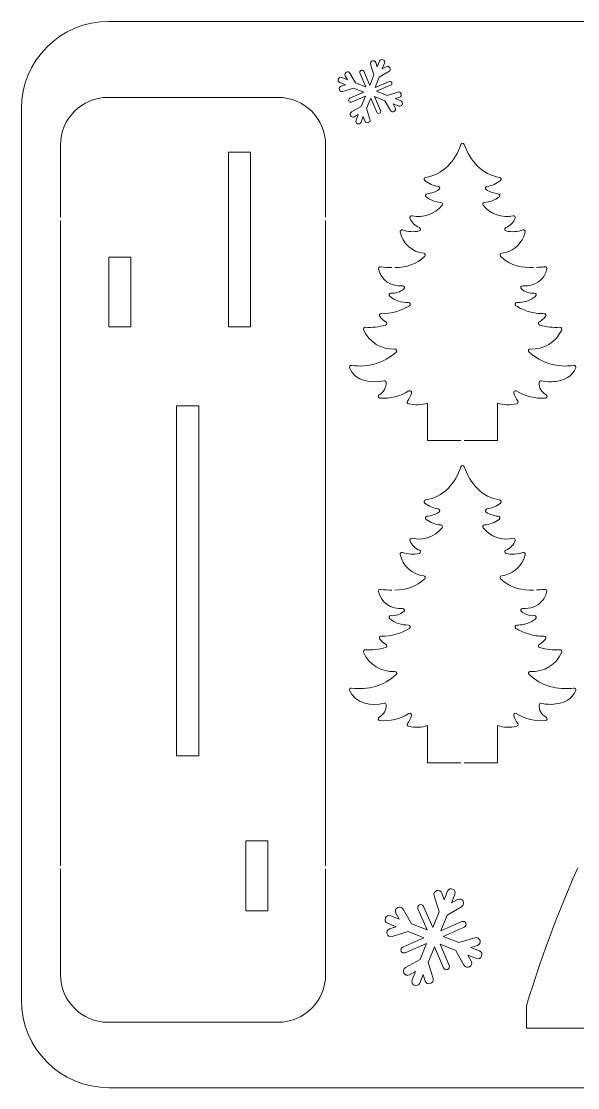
# Model space of a CAD drawing. Header units: inches. Extents: x 83 to 286, y 3 to 155.
# Drawn here: x 83.3 to 162.7, y 2.8 to 155.2 of the extents above; entities that cross this region are included whole.
import ezdxf

# ---------------------------------------------------------------- set-up
doc = ezdxf.new("R2010")
doc.units = ezdxf.units.IN
doc.header["$MEASUREMENT"] = 0
doc.layers.add('_U+0421_U+043B_U+043E_U+0439 1', color=7, linetype='Continuous')

msp = doc.modelspace()

# ---------------------------------------------------------------- linework, layer by layer
at = {"layer": '_U+0421_U+043B_U+043E_U+0439 1', "color": 1, "lineweight": 5, "true_color": 0xff0000}
for points in [[(112.84, 136.54), (112.84, 111.54), (116.01, 111.54), (116.01, 136.54), (112.84, 136.54)], [(88.85, 34.55), (88.85, 126.77)], [(126.72, 34.55), (126.72, 126.77)], [(95.73, 121.54), (95.73, 111.54), (98.9, 111.54), (98.9, 121.54), (95.73, 121.54)], [(105.43, 100.26), (105.43, 50.26), (108.6, 50.26), (108.6, 100.26), (105.43, 100.26)], [(115.31, 38.1), (115.31, 28.11), (118.48, 28.11), (118.48, 38.1), (115.31, 38.1)]]:
    msp.add_lwpolyline(points, dxfattribs=at)
for points, knots in [([(286.46, 142.7), (286.46, 142.7), (286.46, 15.35), (286.46, 15.35), (286.46, 8.43), (280.85, 2.82), (273.93, 2.82), (273.93, 2.82), (95.78, 2.82), (95.78, 2.82), (88.86, 2.82), (83.26, 8.43), (83.26, 15.35), (83.26, 15.35), (83.26, 142.7), (83.26, 142.7), (83.26, 149.62), (88.86, 155.22), (95.78, 155.22), (95.78, 155.22), (273.93, 155.22), (273.93, 155.22), (280.85, 155.22), (286.46, 149.62), (286.46, 142.7)], [0, 0, 0, 0, 1, 1, 1, 2, 2, 2, 3, 3, 3, 4, 4, 4, 5, 5, 5, 6, 6, 6, 7, 7, 7, 8, 8, 8, 8]), ([(88.85, 127.21), (88.85, 127.21), (88.85, 137.55), (88.85, 137.55), (88.85, 141.31), (91.9, 144.35), (95.65, 144.35), (95.65, 144.35), (119.92, 144.35), (119.92, 144.35), (123.68, 144.35), (126.72, 141.31), (126.72, 137.55), (126.72, 137.55), (126.72, 127.21), (126.72, 127.21)], [0, 0, 0, 0, 1, 1, 1, 2, 2, 2, 3, 3, 3, 4, 4, 4, 5, 5, 5, 5]), ([(136.61, 120.02), (138.26, 120.05), (139.67, 120.48), (140.88, 121.65), (141.03, 121.8), (140.94, 122.06), (140.73, 122.08), (139.07, 122.24), (137.7, 123.5), (137.37, 125.11), (137.33, 125.3), (137.52, 125.46), (137.7, 125.4), (138.46, 125.14), (139.28, 125.08), (140.08, 125.26), (140.32, 125.31), (140.35, 125.64), (140.12, 125.74), (139.49, 126.01), (138.98, 126.47), (138.77, 127.11), (138.71, 127.3), (138.88, 127.48), (139.06, 127.43), (140.66, 127.08), (142.31, 127.62), (143.36, 128.93), (143.48, 129.09), (143.38, 129.32), (143.18, 129.34), (142.41, 129.4), (141.69, 129.66), (141.08, 130.14), (140.9, 130.28), (140.99, 130.57), (141.21, 130.58), (141.82, 130.63), (142.4, 130.83), (142.91, 131.17), (143.1, 131.29), (143.04, 131.59), (142.81, 131.62), (142.1, 131.74), (141.44, 132.02), (140.88, 132.47), (140.71, 132.61), (140.78, 132.89), (141, 132.92), (143.47, 133.29), (145.26, 135.26), (146.05, 137.64), (146.13, 137.87), (146.46, 137.87), (146.53, 137.64), (147.32, 135.27), (149.11, 133.29), (151.58, 132.92), (151.8, 132.89), (151.88, 132.61), (151.71, 132.47), (151.14, 132.02), (150.48, 131.74), (149.77, 131.62), (149.55, 131.59), (149.48, 131.29), (149.67, 131.17), (150.18, 130.83), (150.76, 130.63), (151.37, 130.58), (151.6, 130.57), (151.69, 130.27), (151.51, 130.14), (150.9, 129.66), (150.17, 129.4), (149.4, 129.34), (149.2, 129.32), (149.1, 129.09), (149.22, 128.93), (150.27, 127.62), (151.93, 127.08), (153.52, 127.43), (153.71, 127.48), (153.87, 127.3), (153.81, 127.11), (153.6, 126.47), (153.09, 126.01), (152.46, 125.74), (152.23, 125.64), (152.27, 125.31), (152.51, 125.26), (153.31, 125.08), (154.13, 125.14), (154.89, 125.4), (155.07, 125.46), (155.25, 125.3), (155.22, 125.11), (155.17, 124.92), (155.11, 124.7), (155.02, 124.47), (154.52, 123.23), (153.33, 122.22), (151.86, 122.08), (151.64, 122.06), (151.55, 121.8), (151.71, 121.65), (153.23, 120.18), (154.93, 120), (156.4, 120.03)], [0, 0, 0, 0, 1, 1, 1, 2, 2, 2, 3, 3, 3, 4, 4, 4, 5, 5, 5, 6, 6, 6, 7, 7, 7, 8, 8, 8, 9, 9, 9, 10, 10, 10, 11, 11, 11, 12, 12, 12, 13, 13, 13, 14, 14, 14, 15, 15, 15, 16, 16, 16, 17, 17, 17, 18, 18, 18, 19, 19, 19, 20, 20, 20, 21, 21, 21, 22, 22, 22, 23, 23, 23, 24, 24, 24, 25, 25, 25, 26, 26, 26, 27, 27, 27, 28, 28, 28, 29, 29, 29, 30, 30, 30, 31, 31, 31, 32, 32, 32, 33, 33, 33, 34, 34, 34, 35, 35, 35, 36, 36, 36, 36]), ([(136.17, 120.02), (135.66, 120.02), (135.12, 120.07), (134.55, 120.14), (134.38, 120.16), (134.24, 120), (134.27, 119.83), (134.62, 118.19), (136.09, 117.28), (137.71, 117.41), (137.95, 117.44), (138.08, 117.13), (137.89, 116.97), (137.38, 116.53), (136.72, 116.33), (136.06, 116.38), (135.81, 116.4), (135.69, 116.09), (135.88, 115.93), (136.64, 115.32), (137.57, 115.02), (138.54, 115.03), (138.8, 115.04), (138.9, 114.7), (138.68, 114.56), (137.49, 113.83), (136.11, 113.43), (134.66, 113.44), (134.44, 113.44), (134.33, 113.19), (134.46, 113.02), (134.71, 112.72), (135, 112.46), (135.33, 112.27), (135.53, 112.15), (135.49, 111.87), (135.28, 111.8), (134.34, 111.54), (133.37, 111.44), (132.39, 111.5), (132.2, 111.51), (132.07, 111.32), (132.15, 111.14), (132.93, 109.31), (134.71, 108.32), (136.62, 108.39), (136.85, 108.4), (136.97, 108.11), (136.8, 107.96), (135.05, 106.36), (132.74, 105.72), (130.41, 106.04), (130.22, 106.07), (130.07, 105.88), (130.14, 105.7), (130.92, 103.73), (133.4, 103.46), (135.06, 103.85), (135.21, 103.89), (135.35, 103.79), (135.37, 103.63), (135.43, 102.86), (135, 102.23), (134.36, 101.85), (134.15, 101.73), (134.22, 101.4), (134.47, 101.38), (135.89, 101.27), (137.35, 101.6), (138.62, 102.39), (138.82, 102.51), (139.07, 102.31), (138.99, 102.09), (138.84, 101.68), (138.65, 101.3), (138.42, 100.95), (138.32, 100.8), (138.39, 100.6), (138.56, 100.56), (139.51, 100.33), (140.44, 100.39), (141.29, 100.67), (141.29, 100.67), (141.29, 95.32), (141.29, 95.32), (141.29, 95.32), (146.05, 95.32), (146.05, 95.32)], [0, 0, 0, 0, 1, 1, 1, 2, 2, 2, 3, 3, 3, 4, 4, 4, 5, 5, 5, 6, 6, 6, 7, 7, 7, 8, 8, 8, 9, 9, 9, 10, 10, 10, 11, 11, 11, 12, 12, 12, 13, 13, 13, 14, 14, 14, 15, 15, 15, 16, 16, 16, 17, 17, 17, 18, 18, 18, 19, 19, 19, 20, 20, 20, 21, 21, 21, 22, 22, 22, 23, 23, 23, 24, 24, 24, 25, 25, 25, 26, 26, 26, 27, 27, 27, 28, 28, 28, 29, 29, 29, 29]), ([(156.84, 120.05), (157.02, 120.06), (157.2, 120.07), (157.38, 120.08), (157.63, 120.1), (157.85, 120.12), (158.03, 120.14), (158.21, 120.16), (158.34, 120.01), (158.31, 119.84), (158.22, 119.44), (158.03, 118.88), (157.58, 118.39), (156.92, 117.67), (155.91, 117.33), (154.87, 117.41), (154.63, 117.44), (154.51, 117.13), (154.69, 116.97), (154.89, 116.8), (155.14, 116.64), (155.46, 116.52), (155.85, 116.38), (156.22, 116.36), (156.53, 116.39), (156.77, 116.4), (156.9, 116.09), (156.71, 115.94), (156.55, 115.81), (156.37, 115.68), (156.16, 115.56), (155.4, 115.13), (154.63, 115.03), (154.03, 115.04), (153.78, 115.04), (153.68, 114.7), (153.9, 114.57), (154.44, 114.24), (155.14, 113.9), (156.01, 113.67), (156.73, 113.49), (157.39, 113.44), (157.93, 113.44), (158.14, 113.44), (158.26, 113.19), (158.12, 113.03), (157.88, 112.72), (157.58, 112.47), (157.25, 112.27), (157.06, 112.15), (157.09, 111.87), (157.31, 111.8), (158.25, 111.54), (159.22, 111.44), (160.19, 111.5), (160.38, 111.51), (160.51, 111.32), (160.44, 111.14), (159.65, 109.31), (157.88, 108.32), (155.96, 108.39), (155.73, 108.4), (155.61, 108.11), (155.78, 107.96), (157.53, 106.36), (159.84, 105.72), (162.17, 106.04), (162.36, 106.07), (162.51, 105.88), (162.44, 105.7), (162.34, 105.45), (162.19, 105.17), (161.96, 104.89), (161.15, 103.92), (159.94, 103.79), (159.33, 103.73), (158.94, 103.68), (158.3, 103.66), (157.53, 103.85), (157.38, 103.89), (157.23, 103.78), (157.22, 103.63), (157.14, 102.83), (157.61, 102.22), (158.22, 101.85), (158.44, 101.73), (158.37, 101.4), (158.12, 101.38), (156.7, 101.27), (155.24, 101.6), (153.96, 102.39), (153.76, 102.51), (153.51, 102.31), (153.59, 102.09), (153.74, 101.68), (153.93, 101.3), (154.17, 100.95), (154.26, 100.8), (154.19, 100.6), (154.02, 100.56), (153.07, 100.33), (152.15, 100.39), (151.29, 100.67), (151.29, 100.67), (151.29, 95.32), (151.29, 95.32), (151.29, 95.32), (146.49, 95.32), (146.49, 95.32)], [0, 0, 0, 0, 1, 1, 1, 2, 2, 2, 3, 3, 3, 4, 4, 4, 5, 5, 5, 6, 6, 6, 7, 7, 7, 8, 8, 8, 9, 9, 9, 10, 10, 10, 11, 11, 11, 12, 12, 12, 13, 13, 13, 14, 14, 14, 15, 15, 15, 16, 16, 16, 17, 17, 17, 18, 18, 18, 19, 19, 19, 20, 20, 20, 21, 21, 21, 22, 22, 22, 23, 23, 23, 24, 24, 24, 25, 25, 25, 26, 26, 26, 27, 27, 27, 28, 28, 28, 29, 29, 29, 30, 30, 30, 31, 31, 31, 32, 32, 32, 33, 33, 33, 34, 34, 34, 35, 35, 35, 36, 36, 36, 36]), ([(136.61, 73.92), (138.26, 73.95), (139.67, 74.39), (140.88, 75.55), (141.03, 75.7), (140.94, 75.97), (140.73, 75.98), (139.07, 76.14), (137.7, 77.41), (137.37, 79.01), (137.33, 79.2), (137.52, 79.36), (137.7, 79.3), (138.46, 79.04), (139.28, 78.99), (140.08, 79.16), (140.32, 79.22), (140.35, 79.54), (140.12, 79.64), (139.49, 79.92), (138.98, 80.38), (138.77, 81.02), (138.71, 81.2), (138.88, 81.38), (139.06, 81.34), (140.66, 80.98), (142.31, 81.52), (143.36, 82.84), (143.48, 82.99), (143.38, 83.23), (143.18, 83.24), (142.41, 83.3), (141.69, 83.57), (141.08, 84.04), (140.9, 84.18), (140.99, 84.47), (141.21, 84.49), (141.82, 84.54), (142.4, 84.73), (142.91, 85.07), (143.1, 85.19), (143.04, 85.49), (142.81, 85.53), (142.1, 85.64), (141.44, 85.92), (140.88, 86.37), (140.71, 86.51), (140.78, 86.79), (141, 86.82), (143.47, 87.19), (145.26, 89.16), (146.05, 91.55), (146.13, 91.78), (146.46, 91.78), (146.53, 91.55), (147.32, 89.17), (149.11, 87.19), (151.58, 86.82), (151.8, 86.79), (151.88, 86.51), (151.71, 86.37), (151.14, 85.92), (150.48, 85.64), (149.77, 85.53), (149.55, 85.49), (149.48, 85.19), (149.67, 85.07), (150.18, 84.73), (150.76, 84.54), (151.37, 84.49), (151.6, 84.47), (151.69, 84.18), (151.51, 84.04), (150.9, 83.56), (150.17, 83.3), (149.4, 83.24), (149.2, 83.23), (149.1, 82.99), (149.22, 82.84), (150.27, 81.52), (151.93, 80.98), (153.52, 81.34), (153.71, 81.38), (153.87, 81.2), (153.81, 81.02), (153.6, 80.38), (153.09, 79.92), (152.46, 79.64), (152.23, 79.54), (152.27, 79.22), (152.51, 79.16), (153.31, 78.99), (154.13, 79.04), (154.89, 79.3), (155.07, 79.36), (155.25, 79.21), (155.22, 79.02), (155.17, 78.82), (155.11, 78.6), (155.02, 78.37), (154.52, 77.14), (153.33, 76.13), (151.86, 75.98), (151.64, 75.97), (151.55, 75.7), (151.71, 75.55), (153.23, 74.08), (154.93, 73.9), (156.4, 73.94)], [0, 0, 0, 0, 1, 1, 1, 2, 2, 2, 3, 3, 3, 4, 4, 4, 5, 5, 5, 6, 6, 6, 7, 7, 7, 8, 8, 8, 9, 9, 9, 10, 10, 10, 11, 11, 11, 12, 12, 12, 13, 13, 13, 14, 14, 14, 15, 15, 15, 16, 16, 16, 17, 17, 17, 18, 18, 18, 19, 19, 19, 20, 20, 20, 21, 21, 21, 22, 22, 22, 23, 23, 23, 24, 24, 24, 25, 25, 25, 26, 26, 26, 27, 27, 27, 28, 28, 28, 29, 29, 29, 30, 30, 30, 31, 31, 31, 32, 32, 32, 33, 33, 33, 34, 34, 34, 35, 35, 35, 36, 36, 36, 36]), ([(136.17, 73.92), (135.66, 73.93), (135.12, 73.97), (134.55, 74.04), (134.38, 74.07), (134.24, 73.91), (134.27, 73.74), (134.62, 72.1), (136.09, 71.18), (137.71, 71.32), (137.95, 71.34), (138.08, 71.03), (137.89, 70.87), (137.38, 70.44), (136.72, 70.23), (136.06, 70.29), (135.81, 70.31), (135.69, 69.99), (135.88, 69.84), (136.64, 69.22), (137.57, 68.92), (138.54, 68.94), (138.8, 68.94), (138.9, 68.6), (138.68, 68.47), (137.49, 67.74), (136.11, 67.33), (134.66, 67.35), (134.44, 67.35), (134.33, 67.09), (134.46, 66.93), (134.71, 66.62), (135, 66.37), (135.33, 66.17), (135.53, 66.06), (135.49, 65.77), (135.28, 65.71), (134.34, 65.45), (133.37, 65.34), (132.39, 65.4), (132.2, 65.42), (132.07, 65.22), (132.15, 65.05), (132.93, 63.21), (134.71, 62.23), (136.62, 62.3), (136.85, 62.31), (136.97, 62.02), (136.8, 61.86), (135.05, 60.26), (132.74, 59.62), (130.41, 59.94), (130.22, 59.97), (130.07, 59.79), (130.14, 59.61), (130.92, 57.63), (133.4, 57.37), (135.06, 57.76), (135.21, 57.79), (135.35, 57.69), (135.37, 57.53), (135.43, 56.76), (135, 56.13), (134.36, 55.76), (134.15, 55.63), (134.22, 55.31), (134.47, 55.29), (135.89, 55.17), (137.35, 55.5), (138.62, 56.29), (138.82, 56.42), (139.07, 56.21), (138.99, 55.99), (138.84, 55.59), (138.65, 55.21), (138.42, 54.85), (138.32, 54.71), (138.39, 54.51), (138.56, 54.47), (139.51, 54.23), (140.44, 54.29), (141.29, 54.57), (141.29, 54.57), (141.29, 49.23), (141.29, 49.23), (141.29, 49.23), (146.05, 49.23), (146.05, 49.23)], [0, 0, 0, 0, 1, 1, 1, 2, 2, 2, 3, 3, 3, 4, 4, 4, 5, 5, 5, 6, 6, 6, 7, 7, 7, 8, 8, 8, 9, 9, 9, 10, 10, 10, 11, 11, 11, 12, 12, 12, 13, 13, 13, 14, 14, 14, 15, 15, 15, 16, 16, 16, 17, 17, 17, 18, 18, 18, 19, 19, 19, 20, 20, 20, 21, 21, 21, 22, 22, 22, 23, 23, 23, 24, 24, 24, 25, 25, 25, 26, 26, 26, 27, 27, 27, 28, 28, 28, 29, 29, 29, 29]), ([(156.84, 73.96), (157.02, 73.97), (157.2, 73.98), (157.38, 73.99), (157.63, 74.01), (157.85, 74.02), (158.03, 74.04), (158.21, 74.07), (158.34, 73.91), (158.31, 73.74), (158.22, 73.35), (158.03, 72.79), (157.58, 72.3), (156.92, 71.58), (155.91, 71.24), (154.87, 71.32), (154.63, 71.34), (154.51, 71.03), (154.69, 70.87), (154.89, 70.71), (155.14, 70.54), (155.46, 70.43), (155.85, 70.29), (156.22, 70.26), (156.53, 70.29), (156.77, 70.31), (156.9, 70), (156.71, 69.84), (156.55, 69.71), (156.37, 69.59), (156.16, 69.47), (155.4, 69.03), (154.63, 68.93), (154.03, 68.94), (153.78, 68.94), (153.68, 68.61), (153.9, 68.47), (154.44, 68.14), (155.14, 67.8), (156.01, 67.58), (156.73, 67.39), (157.39, 67.34), (157.93, 67.35), (158.14, 67.35), (158.26, 67.09), (158.12, 66.93), (157.88, 66.63), (157.58, 66.37), (157.25, 66.17), (157.06, 66.06), (157.09, 65.77), (157.31, 65.71), (158.25, 65.45), (159.22, 65.34), (160.19, 65.4), (160.38, 65.42), (160.51, 65.22), (160.44, 65.05), (159.65, 63.21), (157.88, 62.23), (155.96, 62.3), (155.73, 62.31), (155.61, 62.02), (155.78, 61.86), (157.53, 60.26), (159.84, 59.62), (162.17, 59.94), (162.36, 59.97), (162.51, 59.78), (162.44, 59.6), (162.34, 59.35), (162.19, 59.07), (161.96, 58.79), (161.15, 57.82), (159.94, 57.7), (159.33, 57.63), (158.94, 57.59), (158.3, 57.57), (157.53, 57.76), (157.38, 57.79), (157.23, 57.69), (157.22, 57.53), (157.14, 56.73), (157.61, 56.12), (158.22, 55.76), (158.44, 55.63), (158.37, 55.31), (158.12, 55.29), (156.7, 55.17), (155.24, 55.5), (153.96, 56.29), (153.76, 56.42), (153.51, 56.21), (153.59, 55.99), (153.74, 55.59), (153.93, 55.21), (154.17, 54.85), (154.26, 54.71), (154.19, 54.51), (154.02, 54.47), (153.07, 54.23), (152.15, 54.29), (151.29, 54.57), (151.29, 54.57), (151.29, 49.23), (151.29, 49.23), (151.29, 49.23), (146.49, 49.23), (146.49, 49.23)], [0, 0, 0, 0, 1, 1, 1, 2, 2, 2, 3, 3, 3, 4, 4, 4, 5, 5, 5, 6, 6, 6, 7, 7, 7, 8, 8, 8, 9, 9, 9, 10, 10, 10, 11, 11, 11, 12, 12, 12, 13, 13, 13, 14, 14, 14, 15, 15, 15, 16, 16, 16, 17, 17, 17, 18, 18, 18, 19, 19, 19, 20, 20, 20, 21, 21, 21, 22, 22, 22, 23, 23, 23, 24, 24, 24, 25, 25, 25, 26, 26, 26, 27, 27, 27, 28, 28, 28, 29, 29, 29, 30, 30, 30, 31, 31, 31, 32, 32, 32, 33, 33, 33, 34, 34, 34, 35, 35, 35, 36, 36, 36, 36]), ([(162.73, 34.22), (159.01, 25.88), (156.72, 18.89), (155.41, 14.52), (155.41, 14.52), (155.41, 11.34), (155.41, 11.34), (155.41, 11.34), (180.41, 11.34), (180.41, 11.34), (180.41, 11.34), (180.41, 14.52), (180.41, 14.52), (180.41, 14.52), (180.36, 14.52), (180.36, 14.52), (183.23, 28.33), (188.71, 44.38), (196.85, 59.41)], [0, 0, 0, 0, 1, 1, 1, 2, 2, 2, 3, 3, 3, 4, 4, 4, 5, 5, 5, 6, 6, 6, 6]), ([(126.72, 34.11), (126.72, 34.11), (126.72, 18.97), (126.72, 18.97), (126.72, 15.22), (123.68, 12.17), (119.92, 12.17), (119.92, 12.17), (95.65, 12.17), (95.65, 12.17), (91.9, 12.17), (88.85, 15.22), (88.85, 18.97), (88.85, 18.97), (88.85, 34.11), (88.85, 34.11)], [0, 0, 0, 0, 1, 1, 1, 2, 2, 2, 3, 3, 3, 4, 4, 4, 5, 5, 5, 5])]:
    msp.add_open_spline(points, degree=3, knots=knots, dxfattribs=at)
at = {"layer": '_U+0421_U+043B_U+043E_U+0439 1', "color": 7, "lineweight": 5, "true_color": 0xffffff}
for points in [[(135.2, 143.88), (135.2, 143.88), (133.71, 144.48), (133.71, 144.48), (133.71, 144.48), (134.57, 142.47), (134.57, 142.47), (134.63, 142.32), (134.56, 142.15), (134.42, 142.08), (134.27, 142.02), (134.1, 142.09), (134.03, 142.24), (134.03, 142.24), (133.17, 144.24), (133.17, 144.24), (133.17, 144.24), (132.57, 142.75), (132.57, 142.75), (132.57, 142.75), (133.05, 141.22), (133.05, 141.22), (133.19, 140.74), (132.45, 140.5), (132.3, 140.99), (132.3, 140.99), (132.1, 141.62), (132.1, 141.62), (132.1, 141.62), (131.78, 140.8), (131.78, 140.8), (131.69, 140.56), (131.45, 140.52), (131.27, 140.59), (131.09, 140.66), (130.96, 140.85), (131.06, 141.09), (131.06, 141.09), (131.38, 141.9), (131.38, 141.9), (131.38, 141.9), (130.81, 141.58), (130.81, 141.58), (130.59, 141.47), (130.37, 141.57), (130.28, 141.74), (130.18, 141.92), (130.21, 142.15), (130.43, 142.27), (130.43, 142.27), (131.82, 143.05), (131.82, 143.05), (131.82, 143.05), (132.41, 144.54), (132.41, 144.54), (132.41, 144.54), (130.41, 143.68), (130.41, 143.68), (130.26, 143.62), (130.08, 143.69), (130.02, 143.83), (129.96, 143.98), (130.03, 144.16), (130.17, 144.22), (130.17, 144.22), (132.18, 145.08), (132.18, 145.08), (132.18, 145.08), (130.69, 145.68), (130.69, 145.68), (130.69, 145.68), (129.16, 145.21), (129.16, 145.21), (128.92, 145.13), (128.75, 145.28), (128.68, 145.46), (128.62, 145.65), (128.69, 145.87), (128.93, 145.95), (128.93, 145.95), (129.55, 146.15), (129.55, 146.15), (129.55, 146.15), (128.74, 146.47), (128.74, 146.47), (128.27, 146.66), (128.55, 147.38), (129.03, 147.2), (129.03, 147.2), (129.84, 146.87), (129.84, 146.87), (129.84, 146.87), (129.52, 147.45), (129.52, 147.45), (129.28, 147.88), (129.95, 148.27), (130.2, 147.83), (130.2, 147.83), (130.99, 146.43), (130.99, 146.43), (130.99, 146.43), (132.48, 145.84), (132.48, 145.84), (132.48, 145.84), (131.62, 147.85), (131.62, 147.85), (131.56, 147.99), (131.63, 148.17), (131.77, 148.23), (131.92, 148.29), (132.09, 148.22), (132.16, 148.08), (132.16, 148.08), (133.02, 146.07), (133.02, 146.07), (133.02, 146.07), (133.62, 147.56), (133.62, 147.56), (133.62, 147.56), (133.14, 149.09), (133.14, 149.09), (132.99, 149.58), (133.74, 149.81), (133.89, 149.33), (133.89, 149.33), (134.08, 148.7), (134.08, 148.7), (134.08, 148.7), (134.41, 149.51), (134.41, 149.51), (134.6, 149.99), (135.32, 149.7), (135.13, 149.22), (135.13, 149.22), (134.81, 148.41), (134.81, 148.41), (134.81, 148.41), (135.38, 148.73), (135.38, 148.73), (135.6, 148.85), (135.82, 148.75), (135.9, 148.57), (136, 148.4), (135.98, 148.17), (135.76, 148.05), (135.76, 148.05), (134.37, 147.26), (134.37, 147.26), (134.37, 147.26), (133.78, 145.77), (133.78, 145.77), (133.78, 145.77), (135.78, 146.63), (135.78, 146.63), (135.93, 146.7), (136.11, 146.62), (136.17, 146.48), (136.23, 146.34), (136.16, 146.16), (136.01, 146.1), (136.01, 146.1), (134.01, 145.23), (134.01, 145.23), (134.01, 145.23), (135.5, 144.64), (135.5, 144.64), (135.5, 144.64), (137.03, 145.11), (137.03, 145.11), (137.26, 145.19), (137.44, 145.03), (137.51, 144.85), (137.57, 144.67), (137.5, 144.44), (137.26, 144.36), (137.26, 144.36), (136.64, 144.17), (136.64, 144.17), (136.64, 144.17), (137.45, 143.84), (137.45, 143.84), (137.92, 143.65), (137.64, 142.93), (137.16, 143.12), (137.16, 143.12), (136.35, 143.44), (136.35, 143.44), (136.35, 143.44), (136.67, 142.87), (136.67, 142.87), (136.91, 142.43), (136.24, 142.05), (135.98, 142.49), (135.98, 142.49), (135.2, 143.88), (135.2, 143.88)], [(148.25, 21.27), (148.25, 21.27), (147.03, 21.75), (147.03, 21.75), (147.03, 21.75), (147.51, 20.89), (147.51, 20.89), (147.87, 20.23), (146.86, 19.65), (146.48, 20.32), (146.48, 20.32), (145.31, 22.41), (145.31, 22.41), (145.31, 22.41), (143.06, 23.31), (143.06, 23.31), (143.06, 23.31), (144.36, 20.29), (144.36, 20.29), (144.45, 20.07), (144.34, 19.8), (144.13, 19.71), (143.91, 19.62), (143.64, 19.72), (143.55, 19.94), (143.55, 19.94), (142.25, 22.96), (142.25, 22.96), (142.25, 22.96), (141.35, 20.71), (141.35, 20.71), (141.35, 20.71), (142.06, 18.42), (142.06, 18.42), (142.29, 17.68), (141.17, 17.33), (140.94, 18.06), (140.94, 18.06), (140.65, 19.01), (140.65, 19.01), (140.65, 19.01), (140.16, 17.78), (140.16, 17.78), (140.02, 17.42), (139.66, 17.36), (139.39, 17.47), (139.12, 17.57), (138.93, 17.86), (139.07, 18.22), (139.07, 18.22), (139.56, 19.44), (139.56, 19.44), (139.56, 19.44), (138.69, 18.96), (138.69, 18.96), (138.36, 18.78), (138.04, 18.94), (137.91, 19.19), (137.76, 19.46), (137.79, 19.81), (138.12, 19.99), (138.12, 19.99), (140.22, 21.16), (140.22, 21.16), (140.22, 21.16), (141.11, 23.41), (141.11, 23.41), (141.11, 23.41), (138.09, 22.11), (138.09, 22.11), (137.87, 22.02), (137.61, 22.13), (137.51, 22.34), (137.42, 22.56), (137.52, 22.83), (137.74, 22.92), (137.74, 22.92), (140.76, 24.22), (140.76, 24.22), (140.76, 24.22), (138.51, 25.12), (138.51, 25.12), (138.51, 25.12), (136.22, 24.41), (136.22, 24.41), (135.86, 24.29), (135.59, 24.53), (135.5, 24.8), (135.4, 25.07), (135.51, 25.41), (135.86, 25.53), (135.86, 25.53), (136.81, 25.82), (136.81, 25.82), (136.81, 25.82), (135.58, 26.31), (135.58, 26.31), (134.87, 26.6), (135.3, 27.69), (136.02, 27.4), (136.02, 27.4), (137.24, 26.92), (137.24, 26.92), (137.24, 26.92), (136.76, 27.78), (136.76, 27.78), (136.4, 28.44), (137.41, 29.02), (137.79, 28.35), (137.79, 28.35), (138.97, 26.25), (138.97, 26.25), (138.97, 26.25), (141.22, 25.36), (141.22, 25.36), (141.22, 25.36), (139.91, 28.38), (139.91, 28.38), (139.82, 28.6), (139.93, 28.86), (140.15, 28.96), (140.36, 29.05), (140.63, 28.95), (140.72, 28.73), (140.72, 28.73), (142.02, 25.71), (142.02, 25.71), (142.02, 25.71), (142.92, 27.96), (142.92, 27.96), (142.92, 27.96), (142.21, 30.25), (142.21, 30.25), (141.98, 30.99), (143.11, 31.34), (143.33, 30.61), (143.33, 30.61), (143.63, 29.66), (143.63, 29.66), (143.63, 29.66), (144.11, 30.89), (144.11, 30.89), (144.4, 31.6), (145.49, 31.17), (145.2, 30.45), (145.2, 30.45), (144.72, 29.23), (144.72, 29.23), (144.72, 29.23), (145.58, 29.71), (145.58, 29.71), (145.91, 29.89), (146.23, 29.73), (146.36, 29.48), (146.51, 29.21), (146.48, 28.86), (146.15, 28.68), (146.15, 28.68), (144.06, 27.5), (144.06, 27.5), (144.06, 27.5), (143.16, 25.26), (143.16, 25.26), (143.16, 25.26), (146.18, 26.56), (146.18, 26.56), (146.4, 26.65), (146.67, 26.54), (146.76, 26.33), (146.85, 26.11), (146.75, 25.84), (146.53, 25.75), (146.53, 25.75), (143.51, 24.45), (143.51, 24.45), (143.51, 24.45), (145.76, 23.55), (145.76, 23.55), (145.76, 23.55), (148.05, 24.26), (148.05, 24.26), (148.41, 24.38), (148.68, 24.14), (148.78, 23.87), (148.87, 23.6), (148.76, 23.26), (148.41, 23.14), (148.41, 23.14), (147.46, 22.85), (147.46, 22.85), (147.46, 22.85), (148.69, 22.36), (148.69, 22.36), (149.4, 22.07), (148.97, 20.98), (148.25, 21.27)]]:
    msp.add_open_spline(points, degree=3, knots=[0, 0, 0, 0, 1, 1, 1, 2, 2, 2, 3, 3, 3, 4, 4, 4, 5, 5, 5, 6, 6, 6, 7, 7, 7, 8, 8, 8, 9, 9, 9, 10, 10, 10, 11, 11, 11, 12, 12, 12, 13, 13, 13, 14, 14, 14, 15, 15, 15, 16, 16, 16, 17, 17, 17, 18, 18, 18, 19, 19, 19, 20, 20, 20, 21, 21, 21, 22, 22, 22, 23, 23, 23, 24, 24, 24, 25, 25, 25, 26, 26, 26, 27, 27, 27, 28, 28, 28, 29, 29, 29, 30, 30, 30, 31, 31, 31, 32, 32, 32, 33, 33, 33, 34, 34, 34, 35, 35, 35, 36, 36, 36, 37, 37, 37, 38, 38, 38, 39, 39, 39, 40, 40, 40, 41, 41, 41, 42, 42, 42, 43, 43, 43, 44, 44, 44, 45, 45, 45, 46, 46, 46, 47, 47, 47, 48, 48, 48, 49, 49, 49, 50, 50, 50, 51, 51, 51, 52, 52, 52, 53, 53, 53, 54, 54, 54, 55, 55, 55, 56, 56, 56, 57, 57, 57, 58, 58, 58, 59, 59, 59, 60, 60, 60, 61, 61, 61, 62, 62, 62, 63, 63, 63, 64, 64, 64, 65, 65, 65, 65], dxfattribs=at)

doc.saveas('drawing.dxf')
